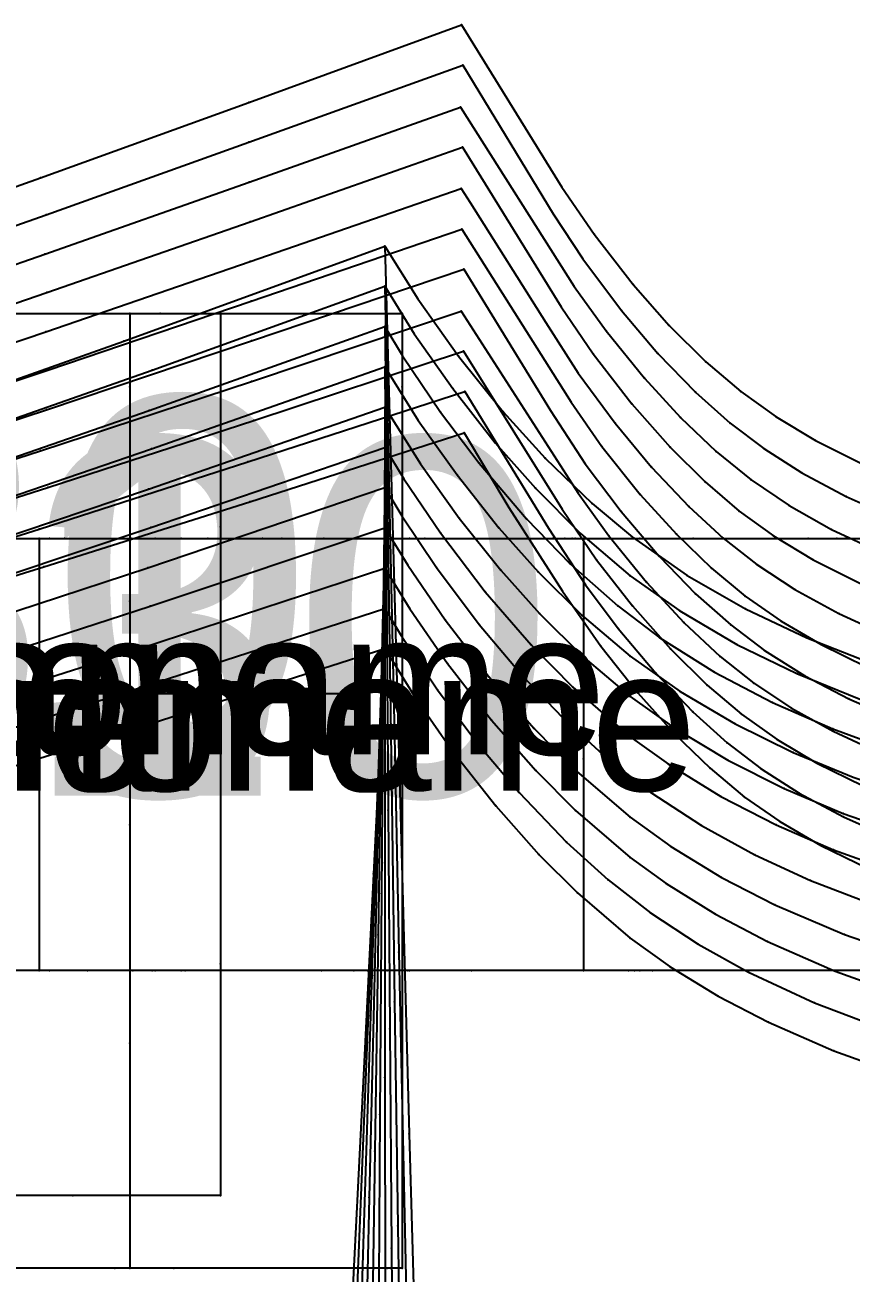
# Model space of a CAD drawing. Extents: x -2408 to 1029, y -526 to 2095.
# Drawn here: x -567.2 to -509.4, y 1532.6 to 1619.9 of the extents above; entities that cross this region are included whole.
import ezdxf

# ---------------------------------------------------------------- set-up
doc = ezdxf.new("R2010")
doc.units = 0
doc.layers.add('TEXT', color=7, linetype='Continuous')

# ---------------------------------------------------------------- blocks, each defined once
blk = doc.blocks.new('-30')
at = {"layer": '1'}
for points in [[(357.53693, 862.937851), (372.998523, 862.937851), (389.915314, 862.937851), (389.915314, 857.800995), (389.915314, 842.804498), (389.915314, 827.142804), (389.915314, 811.875361), (389.915314, 796.135864), (388.873247, 796.135864), (373.938539, 796.135864), (358.470305, 796.135864)], [(-848.087603, 751.94191), (-831.912629, 751.94191), (-815.932955, 751.94191), (-800.181244, 751.94191), (-784.68991, 751.94191), (-769.49158, 751.94191), (-754.618879, 751.94191), (-732.991399, 751.94191), (-712.279556, 751.94191), (-692.593227, 751.94191), (-674.042287, 751.94191), (-656.736615, 751.94191), (-640.786085, 751.94191)], [(-630.958968, 721.699142), (-651.263198, 721.699142), (-668.129356, 721.699142), (-686.277399, 721.699142), (-705.597478, 721.699142), (-725.979701, 721.699142), (-747.314174, 721.699142), (-769.491051, 721.699142), (-784.689358, 721.699142), (-800.180704, 721.699142), (-815.932463, 721.699142), (-831.912113, 721.699142), (-848.087097, 721.699142)]]:
    blk.add_lwpolyline(points, dxfattribs=at)
at = {"layer": '14'}
for points in [[(360.77914, 862.937851), (377.215309, 862.937851), (377.215309, 847.996178), (377.215309, 832.799586), (377.215309, 817.432813), (377.215309, 801.215897), (366.870471, 801.215897), (351.951439, 801.215897)], [(-848.087603, 751.94191), (-831.912629, 751.94191), (-815.932955, 751.94191), (-800.181244, 751.94191), (-784.68991, 751.94191), (-769.49158, 751.94191), (-754.618879, 751.94191), (-732.991399, 751.94191), (-712.279556, 751.94191), (-692.593227, 751.94191), (-674.042287, 751.94191), (-656.736615, 751.94191), (-640.786085, 751.94191)], [(-630.958968, 721.699142), (-651.263198, 721.699142), (-668.129356, 721.699142), (-686.277399, 721.699142), (-705.597478, 721.699142), (-725.979701, 721.699142), (-747.314174, 721.699142), (-769.491051, 721.699142), (-784.689358, 721.699142), (-800.180704, 721.699142), (-815.932463, 721.699142), (-831.912113, 721.699142), (-848.087097, 721.699142)]]:
    blk.add_lwpolyline(points, dxfattribs=at)
at = {"layer": '2'}
for p in [(377.215309, 862.937851), (389.915314, 862.937851), (377.215309, 801.215897), (389.915314, 796.135864)]:
    blk.add_point(p, dxfattribs=at)
at = {"layer": '3'}
for p in [(372.998523, 862.937851), (389.915314, 857.800995), (377.215309, 847.996178), (389.915314, 842.804498), (377.215309, 832.799586), (389.915314, 827.142804), (377.215309, 817.432813), (389.915314, 811.875361), (366.870471, 801.215897), (373.938539, 796.135864), (388.873247, 796.135864), (-831.912629, 751.94191), (-831.912629, 751.94191), (-815.932955, 751.94191), (-815.932955, 751.94191), (-800.181244, 751.94191), (-800.181244, 751.94191), (-831.912113, 721.699142), (-831.912113, 721.699142), (-815.932463, 721.699142), (-815.932463, 721.699142), (-800.180704, 721.699142), (-800.180704, 721.699142)]:
    blk.add_point(p, dxfattribs=at)
at = {"layer": '7'}
blk.add_line((-1056.360397, 741.08757), (-819.929733, 741.08757), dxfattribs=at)
at = {"layer": '1'}
for p in [(281.965294, 829.536858), (-930.752125, 736.820526)]:
    blk.add_text('Piece Name: noname', height=10, dxfattribs=at).set_placement(p)
at = {"layer": 'TEXT', "color": 7}
for s, p in [('g07-30', (296.61, 829.2)), ('g06-30', (-926.66, 736.82))]:
    blk.add_text(s, height=25, dxfattribs=at).set_placement(p)
blk = doc.blocks.new(' -30')
at = {"layer": '1'}
blk.add_lwpolyline([(-396.225231, 576.580882), (-381.859507, 581.021738), (-367.446886, 585.576289), (-352.445335, 590.407982), (-349.308945, 585.175632), (-345.561193, 579.31799), (-342.88, 575.481403), (-340.29249, 572.217119), (-337.715742, 569.348117), (-335.227016, 566.93008), (-332.807522, 564.91948), (-330.348667, 563.210042), (-327.470121, 561.534982), (-324.1513, 559.924653), (-320.357439, 558.396066), (-316.027919, 556.954437), (-311.026476, 555.586877), (-305.219444, 554.288), (-298.237393, 553.006818), (-289.37386, 551.669496), (-274.412109, 549.77348), (-259.387268, 548.018997)], dxfattribs=at)
at = {"layer": '14'}
blk.add_lwpolyline([(-391.526947, 564.736521), (-376.100539, 569.506744), (-357.994041, 575.302811), (-355.938798, 571.990644), (-353.272464, 568.175218), (-350.228128, 564.300034), (-347.209766, 560.901625), (-344.509268, 558.212614), (-340.810588, 555.052314), (-338.013704, 553.046672), (-334.660668, 550.994056), (-331.145926, 549.16618), (-326.560525, 547.169298), (-321.804232, 545.458786), (-315.935061, 543.733499), (-309.963749, 542.306563), (-302.202651, 540.799876), (-293.301081, 539.39331), (-278.887447, 537.525193), (-263.114558, 535.66237)], dxfattribs=at)
at = {"layer": '2'}
for p in [(-352.445335, 590.407982), (-357.994041, 575.302811), (-357.994041, 575.302811)]:
    blk.add_point(p, dxfattribs=at)
at = {"layer": '3'}
for p in [(-367.446886, 585.576289), (-349.308945, 585.175632), (-381.859507, 581.021738), (-345.561193, 579.31799), (-342.88, 575.481403), (-355.938798, 571.990644), (-340.29249, 572.217119), (-376.100539, 569.506744), (-337.715742, 569.348117), (-353.272464, 568.175218), (-335.227016, 566.93008), (-350.228128, 564.300034), (-332.807522, 564.91948), (-330.348667, 563.210042), (-327.470121, 561.534982), (-347.209766, 560.901625), (-358.78186, 559.547635), (-344.509268, 558.212614), (-340.810588, 555.052314), (-338.013704, 553.046672), (-334.660668, 550.994056), (-331.145926, 549.16618), (-326.560525, 547.169298), (-359.557937, 544.069272)]:
    blk.add_point(p, dxfattribs=at)
at = {"layer": '8'}
blk.add_lwpolyline([(-357.994041, 575.302811), (-358.78186, 559.547635), (-359.557937, 544.069272), (-360.322592, 528.86404), (-361.084233, 513.685404), (-361.829946, 498.666906), (-362.574553, 483.487431), (-363.318647, 468.307932), (-364.092661, 452.698247), (-364.85375, 437.519584), (-365.612888, 422.429259), (-366.374362, 407.250609), (-367.134082, 392.071869), (-367.88499, 377.065575), (-368.645189, 361.886858), (-369.405699, 346.708157), (-370.180402, 331.244073), (-370.940674, 316.065368), (-371.69304, 301.044358), (-372.44714, 285.989388), (-373.055725, 273.839893)], dxfattribs=at)
blk = doc.blocks.new('-31')
at = {"layer": '1'}
for points in [[(372.998523, 862.937851), (389.915314, 862.937851), (389.915314, 857.800995), (389.915314, 842.804498), (389.915314, 827.142804), (389.915314, 811.875361), (389.915314, 796.135864), (388.873247, 796.135864), (373.938539, 796.135864)], [(-856.257575, 751.94191), (-841.133967, 751.94191), (-826.226078, 751.94191), (-804.336016, 751.94191), (-783.104593, 751.94191), (-762.635697, 751.94191), (-743.03345, 751.94191), (-724.401717, 751.94191), (-706.844608, 751.94191), (-690.465999, 751.94191), (-675.369986, 751.94191), (-657.41673, 751.94191), (-642.174958, 751.94191)], [(-632.670856, 721.699142), (-649.441005, 721.699142), (-666.06929, 721.699142), (-685.285785, 721.699142), (-701.248397, 721.699142), (-718.424234, 721.699142), (-736.709307, 721.699142), (-755.999623, 721.699142), (-776.191175, 721.699142), (-797.180003, 721.699142), (-818.862101, 721.699142), (-841.133478, 721.699142), (-856.25706, 721.699142)]]:
    blk.add_lwpolyline(points, dxfattribs=at)
at = {"layer": '14'}
for points in [[(-856.257575, 751.94191), (-841.133967, 751.94191), (-826.226078, 751.94191), (-804.336016, 751.94191), (-783.104593, 751.94191), (-762.635697, 751.94191), (-743.03345, 751.94191), (-724.401717, 751.94191), (-706.844608, 751.94191), (-690.465999, 751.94191), (-675.369986, 751.94191), (-657.41673, 751.94191), (-642.174958, 751.94191)], [(-632.670856, 721.699142), (-649.441005, 721.699142), (-666.06929, 721.699142), (-685.285785, 721.699142), (-701.248397, 721.699142), (-718.424234, 721.699142), (-736.709307, 721.699142), (-755.999623, 721.699142), (-776.191175, 721.699142), (-797.180003, 721.699142), (-818.862101, 721.699142), (-841.133478, 721.699142), (-856.25706, 721.699142)]]:
    blk.add_lwpolyline(points, dxfattribs=at)
at = {"layer": '2'}
for p in [(389.915314, 862.937851), (389.915314, 796.135864)]:
    blk.add_point(p, dxfattribs=at)
at = {"layer": '3'}
for p in [(389.915314, 857.800995), (389.915314, 842.804498), (389.915314, 827.142804), (389.915314, 811.875361), (388.873247, 796.135864), (-841.133967, 751.94191), (-841.133967, 751.94191), (-826.226078, 751.94191), (-826.226078, 751.94191), (-804.336016, 751.94191), (-804.336016, 751.94191), (-841.133478, 721.699142), (-841.133478, 721.699142), (-818.862101, 721.699142), (-818.862101, 721.699142), (-797.180003, 721.699142), (-797.180003, 721.699142)]:
    blk.add_point(p, dxfattribs=at)
at = {"layer": '7'}
blk.add_line((-1056.360397, 741.08757), (-819.929733, 741.08757), dxfattribs=at)
at = {"layer": '1'}
for p in [(281.965294, 829.536858), (-949.802113, 736.820526)]:
    blk.add_text('Piece Name: noname', height=10, dxfattribs=at).set_placement(p)
at = {"layer": 'TEXT', "color": 7}
blk.add_text('g07-31', height=25, dxfattribs=at).set_placement((296.61, 829.2))
blk = doc.blocks.new(' -31')
at = {"layer": '1'}
blk.add_lwpolyline([(-396.56392, 579.82764), (-382.185382, 584.356341), (-367.568078, 589.057635), (-352.39563, 593.970985), (-346.531497, 584.419356), (-343.945719, 580.455602), (-341.656135, 577.395504), (-339.034722, 574.277879), (-336.441181, 571.573625), (-334.026265, 569.395562), (-331.641239, 567.574862), (-329.000261, 565.889629), (-325.895924, 564.233422), (-322.490793, 562.717136), (-318.450705, 561.222144), (-313.842374, 559.818264), (-308.598933, 558.509442), (-302.221779, 557.212004), (-294.572983, 555.939261), (-284.804591, 554.599783), (-269.843716, 552.837988), (-254.754232, 551.143919)], dxfattribs=at)
at = {"layer": '14'}
blk.add_lwpolyline([(-391.867228, 567.987858), (-376.291118, 572.871899), (-357.994041, 578.807983), (-356.898139, 576.988347), (-354.306871, 573.111443), (-351.475357, 569.33881), (-348.594399, 565.915955), (-345.285479, 562.459431), (-342.359191, 559.808544), (-339.390043, 557.500213), (-336.049315, 555.305381), (-332.530852, 553.351578), (-327.920214, 551.218969), (-323.118111, 549.395338), (-318.172456, 547.843113), (-312.115651, 546.285802), (-304.985762, 544.807902), (-296.973227, 543.458219), (-285.931814, 541.950514), (-270.650007, 540.142391), (-255.549055, 538.454662)], dxfattribs=at)
at = {"layer": '2'}
for p in [(-352.39563, 593.970985), (-357.994041, 578.807983), (-357.994041, 578.807983)]:
    blk.add_point(p, dxfattribs=at)
at = {"layer": '3'}
for p in [(-367.568078, 589.057635), (-382.185382, 584.356341), (-346.531497, 584.419356), (-343.945719, 580.455602), (-341.656135, 577.395504), (-356.898139, 576.988347), (-339.034722, 574.277879), (-376.291118, 572.871899), (-354.306871, 573.111443), (-336.441181, 571.573625), (-351.475357, 569.33881), (-334.026265, 569.395562), (-331.641239, 567.574862), (-348.594399, 565.915955), (-329.000261, 565.889629), (-325.895924, 564.233422), (-358.649132, 562.686417), (-345.285479, 562.459431), (-342.359191, 559.808544), (-339.390043, 557.500213), (-336.049315, 555.305381), (-332.530852, 553.351578), (-327.920214, 551.218969), (-359.267463, 547.518838)]:
    blk.add_point(p, dxfattribs=at)
at = {"layer": '8'}
blk.add_lwpolyline([(-357.994041, 578.807983), (-358.649132, 562.686417), (-359.267463, 547.518838), (-359.903873, 531.964499), (-360.537909, 516.432865), (-361.157443, 501.065163), (-361.774082, 485.532827), (-362.389768, 470.000454), (-363.004279, 454.703099), (-363.637041, 439.171419), (-364.272866, 423.639861), (-364.903066, 408.198477), (-365.535021, 392.666756), (-366.159478, 377.311497), (-366.791779, 361.779794), (-367.424438, 346.248108), (-368.041408, 331.099689), (-368.673841, 315.567976), (-369.302066, 300.139236), (-369.923554, 284.876894), (-370.515747, 270.334682)], dxfattribs=at)
blk = doc.blocks.new('-32')
at = {"layer": '1'}
for points in [[(-845.32436, 751.94191), (-824.869566, 751.94191), (-805.068798, 751.94191), (-786.02016, 751.94191), (-767.821756, 751.94191), (-750.57169, 751.94191), (-734.368065, 751.94191), (-719.308987, 751.94191)], [(-724.194887, 721.699142), (-739.646372, 721.699142), (-756.209693, 721.699142), (-773.786774, 721.699142), (-792.279497, 721.699142), (-811.589755, 721.699142), (-831.619445, 721.699142), (-852.270461, 721.699142)]]:
    blk.add_lwpolyline(points, dxfattribs=at)
at = {"layer": '14'}
for points in [[(-845.32436, 751.94191), (-824.869566, 751.94191), (-805.068798, 751.94191), (-786.02016, 751.94191), (-767.821756, 751.94191), (-750.57169, 751.94191), (-734.368065, 751.94191), (-719.308987, 751.94191)], [(-724.194887, 721.699142), (-739.646372, 721.699142), (-756.209693, 721.699142), (-773.786774, 721.699142), (-792.279497, 721.699142), (-811.589755, 721.699142), (-831.619445, 721.699142), (-852.270461, 721.699142)]]:
    blk.add_lwpolyline(points, dxfattribs=at)
at = {"layer": '3'}
for p in [(-824.869566, 751.94191), (-824.869566, 751.94191), (-805.068798, 751.94191), (-805.068798, 751.94191), (-786.02016, 751.94191), (-786.02016, 751.94191), (-831.619445, 721.699142), (-831.619445, 721.699142), (-811.589755, 721.699142), (-811.589755, 721.699142), (-792.279497, 721.699142), (-792.279497, 721.699142)]:
    blk.add_point(p, dxfattribs=at)
at = {"layer": '7'}
blk.add_line((-1056.360397, 741.08757), (-819.929733, 741.08757), dxfattribs=at)
at = {"layer": '1'}
for p in [(281.965294, 829.536858), (-968.852119, 736.820526)]:
    blk.add_text('Piece Name: noname', height=10, dxfattribs=at).set_placement(p)
blk = doc.blocks.new(' -32')
at = {"layer": '1'}
blk.add_lwpolyline([(-396.005886, 583.354368), (-381.573016, 587.948533), (-367.159228, 592.632732), (-352.483521, 597.48848), (-345.580821, 586.441285), (-343.175654, 582.902791), (-340.649257, 579.669371), (-337.999368, 576.668622), (-335.427333, 574.129519), (-333.024994, 572.096426), (-330.526291, 570.325638), (-327.744765, 568.675292), (-324.509682, 567.069864), (-320.782474, 565.532865), (-316.542033, 564.088915), (-311.854019, 562.775917), (-306.151259, 561.472466), (-299.550771, 560.245274), (-291.261816, 558.992617), (-279.604794, 557.525161), (-264.510121, 555.838944)], dxfattribs=at)
at = {"layer": '14'}
blk.add_lwpolyline([(-392.207183, 571.23579), (-376.481646, 576.235103), (-357.994041, 582.313194), (-356.240614, 579.46992), (-353.604074, 575.650383), (-350.51694, 571.673131), (-347.422102, 568.150191), (-344.637751, 565.352112), (-340.810583, 562.062738), (-338.311571, 560.250347), (-334.851663, 558.097571), (-331.216653, 556.187815), (-326.464529, 554.111963), (-321.52624, 552.345683), (-316.450374, 550.850013), (-310.246126, 549.357553), (-301.9196, 547.770137), (-293.625346, 546.498816), (-281.362285, 544.956903), (-266.224926, 543.245124)], dxfattribs=at)
at = {"layer": '2'}
for p in [(-352.483521, 597.48848), (-357.994041, 582.313194), (-357.994041, 582.313194)]:
    blk.add_point(p, dxfattribs=at)
at = {"layer": '3'}
for p in [(-367.159228, 592.632732), (-381.573016, 587.948533), (-345.580821, 586.441285), (-343.175654, 582.902791), (-356.240614, 579.46992), (-340.649257, 579.669371), (-337.999368, 576.668622), (-376.481646, 576.235103), (-353.604074, 575.650383), (-335.427333, 574.129519), (-333.024994, 572.096426), (-350.51694, 571.673131), (-330.526291, 570.325638), (-327.744765, 568.675292), (-347.422102, 568.150191), (-358.49787, 566.40859), (-344.637751, 565.352112), (-340.810583, 562.062738), (-338.311571, 560.250347), (-334.851663, 558.097571), (-331.216653, 556.187815), (-326.464529, 554.111963), (-358.988057, 550.997434), (-359.474144, 535.786342)]:
    blk.add_point(p, dxfattribs=at)
at = {"layer": '8'}
blk.add_lwpolyline([(-357.994041, 582.313194), (-358.49787, 566.40859), (-358.988057, 550.997434), (-359.474144, 535.786342), (-359.958852, 520.592354), (-360.431675, 505.566142), (-360.900168, 490.37164), (-361.365744, 475.177058), (-361.851347, 459.532016), (-362.332423, 444.337911), (-362.818072, 429.14395), (-363.300177, 414.042294), (-363.782934, 398.848259), (-364.264741, 383.654174), (-364.741199, 368.640575), (-365.223946, 353.446515), (-365.716322, 337.953807), (-366.199039, 322.759771), (-366.681662, 307.565715), (-367.17584, 292.008496), (-367.651794, 277.026072), (-367.975731, 266.829491)], dxfattribs=at)
blk = doc.blocks.new(' -33')
at = {"layer": '1'}
blk.add_lwpolyline([(-396.535575, 586.537491), (-382.080709, 591.199452), (-367.328244, 596.059967), (-352.636604, 600.986977), (-344.464262, 588.243195), (-342.318647, 585.253966), (-339.679772, 582.025986), (-337.054342, 579.193236), (-334.517847, 576.823537), (-332.165398, 574.957106), (-329.518608, 573.202779), (-326.615192, 571.5919), (-323.245824, 570.027305), (-319.382535, 568.535902), (-315.006276, 567.139928), (-309.985988, 565.826388), (-304.019517, 564.555055), (-297.076346, 563.354147), (-287.827379, 562.058651), (-274.890736, 560.557921), (-259.960293, 558.975201)], dxfattribs=at)
at = {"layer": '14'}
blk.add_lwpolyline([(-389.645603, 575.405498), (-374.417217, 580.335224), (-357.994041, 585.818405), (-356.388709, 583.199891), (-353.775874, 579.385145), (-350.671545, 575.359031), (-347.538563, 571.774182), (-344.709566, 568.921538), (-340.810568, 565.567912), (-337.974431, 563.531383), (-334.423523, 561.36552), (-330.693703, 559.449297), (-325.821302, 557.373147), (-320.765045, 555.613375), (-315.578095, 554.129048), (-309.25608, 552.653804), (-301.669204, 551.232946), (-293.290708, 549.969368), (-279.422873, 548.296345), (-263.781637, 546.59932)], dxfattribs=at)
at = {"layer": '2'}
for p in [(-352.636604, 600.986977), (-357.994041, 585.818405), (-357.994041, 585.818405)]:
    blk.add_point(p, dxfattribs=at)
at = {"layer": '3'}
for p in [(-367.328244, 596.059967), (-382.080709, 591.199452), (-344.464262, 588.243195), (-342.318647, 585.253966), (-356.388709, 583.199891), (-339.679772, 582.025986), (-374.417217, 580.335224), (-353.775874, 579.385145), (-337.054342, 579.193236), (-334.517847, 576.823537), (-350.671545, 575.359031), (-332.165398, 574.957106), (-329.518608, 573.202779), (-347.538563, 571.774182), (-326.615192, 571.5919), (-358.356178, 570.149614), (-344.709566, 568.921538), (-340.810568, 565.567912), (-337.974431, 563.531383), (-334.423523, 561.36552), (-330.693703, 559.449297), (-325.821302, 557.373147), (-358.719727, 554.504655), (-359.083177, 538.963578)]:
    blk.add_point(p, dxfattribs=at)
at = {"layer": '8'}
blk.add_lwpolyline([(-357.994041, 585.818405), (-358.356178, 570.149614), (-358.719727, 554.504655), (-359.083177, 538.963578), (-359.445801, 523.431935), (-359.798016, 508.071864), (-360.144258, 492.539848), (-360.487111, 477.007756), (-360.830012, 461.721146), (-361.188076, 446.189394), (-361.551312, 430.657758), (-361.912148, 415.220494), (-362.272787, 399.688787), (-362.632317, 384.157073), (-362.987864, 368.809854), (-363.348292, 353.278146), (-363.699601, 338.147147), (-364.060061, 322.615445), (-364.420403, 307.083761), (-364.776221, 291.747024), (-365.121605, 276.861275), (-365.435715, 263.324299)], dxfattribs=at)
blk = doc.blocks.new('-33')
at = {"layer": '1'}
blk.add_lwpolyline([(-858.903928, 751.94191), (-840.07603, 751.94191), (-821.924396, 751.94191), (-804.541242, 751.94191), (-788.018815, 751.94191), (-772.449246, 751.94191), (-753.331579, 751.94191), (-736.29047, 751.94191), (-721.544603, 751.94191), (-706.672883, 751.94191), (-692.113549, 751.94191), (-689.452133, 751.94191), (-689.452133, 736.519947), (-689.452133, 721.699142), (-709.312113, 721.699142), (-728.616503, 721.699142), (-744.537272, 721.699142), (-762.643952, 721.699142), (-782.717953, 721.699142), (-798.933016, 721.699142), (-816.03952, 721.699142), (-833.945249, 721.699142), (-852.557982, 721.699142)], dxfattribs=at)
at = {"layer": '14'}
blk.add_lwpolyline([(-858.903928, 751.94191), (-840.07603, 751.94191), (-821.924396, 751.94191), (-804.541242, 751.94191), (-788.018815, 751.94191), (-772.449246, 751.94191), (-753.331579, 751.94191), (-736.29047, 751.94191), (-721.544603, 751.94191), (-706.672883, 751.94191), (-692.113549, 751.94191), (-689.452133, 751.94191), (-689.452133, 736.519947), (-689.452133, 721.699142), (-709.312113, 721.699142), (-728.616503, 721.699142), (-744.537272, 721.699142), (-762.643952, 721.699142), (-782.717953, 721.699142), (-798.933016, 721.699142), (-816.03952, 721.699142), (-833.945249, 721.699142), (-852.557982, 721.699142)], dxfattribs=at)
at = {"layer": '3'}
for p in [(-840.07603, 751.94191), (-840.07603, 751.94191), (-821.924396, 751.94191), (-821.924396, 751.94191), (-804.541242, 751.94191), (-804.541242, 751.94191), (-788.018815, 751.94191), (-788.018815, 751.94191), (-833.945249, 721.699142), (-833.945249, 721.699142), (-816.03952, 721.699142), (-816.03952, 721.699142), (-798.933016, 721.699142), (-798.933016, 721.699142)]:
    blk.add_point(p, dxfattribs=at)
at = {"layer": '7'}
blk.add_line((-1056.360397, 741.08757), (-819.929733, 741.08757), dxfattribs=at)
blk = doc.blocks.new(' -34')
at = {"layer": '1'}
blk.add_lwpolyline([(-396.269689, 589.97212), (-381.667673, 594.771247), (-367.320553, 599.581451), (-352.448769, 604.59671), (-346.396736, 594.718952), (-343.959146, 590.994811), (-341.445423, 587.653575), (-338.781469, 584.51978), (-336.241247, 581.901073), (-333.782748, 579.712005), (-331.408751, 577.926106), (-328.592705, 576.160363), (-325.513638, 574.548993), (-321.914789, 572.980023), (-317.834314, 571.508288), (-313.354729, 570.175695), (-308.206681, 568.918364), (-302.095702, 567.703004), (-294.496702, 566.479853), (-285.024764, 565.239914), (-269.948161, 563.615955), (-254.836865, 562.076983)], dxfattribs=at)
at = {"layer": '14'}
blk.add_lwpolyline([(-389.958744, 578.668471), (-374.585747, 583.71206), (-357.994041, 589.323578), (-356.796863, 587.34535), (-354.380257, 583.736275), (-351.390953, 579.755572), (-348.319956, 576.132884), (-345.520292, 573.209421), (-342.444163, 570.398), (-339.366891, 567.997083), (-335.832765, 565.683064), (-332.102249, 563.636141), (-328.20395, 561.834423), (-323.138785, 559.893783), (-317.912185, 558.25939), (-311.505881, 556.642196), (-305.044282, 555.33064), (-297.216235, 554.043035), (-286.593197, 552.657782), (-270.86197, 550.943327), (-254.90407, 549.304157)], dxfattribs=at)
at = {"layer": '2'}
for p in [(-352.448769, 604.59671), (-357.994041, 589.323578), (-357.994041, 589.323578)]:
    blk.add_point(p, dxfattribs=at)
at = {"layer": '3'}
for p in [(-367.320553, 599.581451), (-381.667673, 594.771247), (-346.396736, 594.718952), (-343.959146, 590.994811), (-356.796863, 587.34535), (-341.445423, 587.653575), (-338.781469, 584.51978), (-374.585747, 583.71206), (-354.380257, 583.736275), (-336.241247, 581.901073), (-351.390953, 579.755572), (-333.782748, 579.712005), (-331.408751, 577.926106), (-348.319956, 576.132884), (-328.592705, 576.160363), (-325.513638, 574.548993), (-358.232784, 573.314169), (-345.520292, 573.209421), (-342.444163, 570.398), (-339.366891, 567.997083), (-335.832765, 565.683064), (-332.102249, 563.636141), (-328.20395, 561.834423), (-358.462428, 558.04015), (-358.692348, 542.89281)]:
    blk.add_point(p, dxfattribs=at)
at = {"layer": '8'}
blk.add_lwpolyline([(-357.994041, 589.323578), (-358.232784, 573.314169), (-358.462428, 558.04015), (-358.692348, 542.89281), (-358.922183, 527.744832), (-359.146703, 512.596784), (-359.369416, 496.9027), (-359.579519, 481.754431), (-359.789396, 466.856898), (-360.022707, 450.987489), (-360.251846, 435.839505), (-360.480858, 420.787976), (-360.709181, 405.639974), (-360.935904, 390.491966), (-361.170325, 374.811117), (-361.397397, 359.663089), (-361.624845, 344.515086), (-361.856973, 329.055137), (-362.08426, 313.90714), (-362.31091, 298.797827), (-362.541301, 283.44087), (-362.765018, 268.530517), (-362.895737, 259.819088)], dxfattribs=at)
blk = doc.blocks.new('-34')
at = {"layer": '1'}
blk.add_lwpolyline([(-846.059967, 751.94191), (-830.045376, 751.94191), (-814.865322, 751.94191), (-796.072617, 751.94191), (-779.1217, 751.94191), (-764.217111, 751.94191), (-748.775871, 751.94191), (-733.828016, 751.94191), (-727.552185, 751.94191), (-727.552185, 736.519947), (-727.552185, 721.699142), (-746.144507, 721.699142), (-764.216699, 721.699142), (-783.175127, 721.699142), (-800.60569, 721.699142), (-819.826827, 721.699142), (-835.294658, 721.699142), (-851.568252, 721.699142)], dxfattribs=at)
at = {"layer": '14'}
blk.add_lwpolyline([(-846.059967, 751.94191), (-830.045376, 751.94191), (-814.865322, 751.94191), (-796.072617, 751.94191), (-779.1217, 751.94191), (-764.217111, 751.94191), (-748.775871, 751.94191), (-733.828016, 751.94191), (-727.552185, 751.94191), (-727.552185, 736.519947), (-727.552185, 721.699142), (-746.144507, 721.699142), (-764.216699, 721.699142), (-783.175127, 721.699142), (-800.60569, 721.699142), (-819.826827, 721.699142), (-835.294658, 721.699142), (-851.568252, 721.699142)], dxfattribs=at)
at = {"layer": '3'}
for p in [(-830.045376, 751.94191), (-830.045376, 751.94191), (-814.865322, 751.94191), (-814.865322, 751.94191), (-796.072617, 751.94191), (-796.072617, 751.94191), (-835.294658, 721.699142), (-835.294658, 721.699142), (-819.826827, 721.699142), (-819.826827, 721.699142), (-800.60569, 721.699142), (-800.60569, 721.699142)]:
    blk.add_point(p, dxfattribs=at)
at = {"layer": '7'}
blk.add_line((-1056.360397, 741.08757), (-819.929733, 741.08757), dxfattribs=at)
blk = doc.blocks.new(' -35')
at = {"layer": '1'}
blk.add_lwpolyline([(-395.898749, 593.445238), (-381.5822, 598.21712), (-367.333091, 603.058854), (-352.609406, 608.090019), (-344.95567, 595.983199), (-342.792482, 592.893337), (-340.109137, 589.540353), (-337.584822, 586.748272), (-335.130901, 584.375478), (-332.775183, 582.420103), (-330.249699, 580.663261), (-327.459558, 579.035338), (-324.228734, 577.454888), (-320.46175, 575.921813), (-316.218544, 574.495679), (-311.36511, 573.158183), (-305.897779, 571.930354), (-299.393308, 570.745541), (-291.45189, 569.585558), (-280.017705, 568.240454), (-265.054462, 566.703216)], dxfattribs=at)
at = {"layer": '14'}
blk.add_lwpolyline([(-389.552192, 582.164579), (-374.366956, 587.217694), (-357.994041, 592.828789), (-356.659689, 590.634881), (-354.097626, 586.845762), (-350.961305, 582.728762), (-347.75576, 579.022378), (-344.842629, 576.060912), (-340.810598, 572.578324), (-338.142807, 570.651888), (-334.470651, 568.396268), (-330.606088, 566.408864), (-326.579192, 564.66683), (-321.363191, 562.799576), (-315.999418, 561.235468), (-309.450634, 559.695911), (-302.404293, 558.371591), (-293.708708, 557.068452), (-282.910103, 555.784598), (-267.429021, 554.176959)], dxfattribs=at)
at = {"layer": '2'}
for p in [(-352.609406, 608.090019), (-357.994041, 592.828789), (-357.994041, 592.828789)]:
    blk.add_point(p, dxfattribs=at)
at = {"layer": '3'}
for p in [(-367.333091, 603.058854), (-381.5822, 598.21712), (-344.95567, 595.983199), (-342.792482, 592.893337), (-356.659689, 590.634881), (-340.109137, 589.540353), (-374.366956, 587.217694), (-354.097626, 586.845762), (-337.584822, 586.748272), (-335.130901, 584.375478), (-350.961305, 582.728762), (-332.775183, 582.420103), (-330.249699, 580.663261), (-347.75576, 579.022378), (-327.459558, 579.035338), (-358.10507, 577.086023), (-344.842629, 576.060912), (-340.810598, 572.578324), (-338.142807, 570.651888), (-334.470651, 568.396268), (-330.606088, 566.408864), (-326.579192, 564.66683), (-358.216104, 561.603627), (-358.329169, 546.146793)]:
    blk.add_point(p, dxfattribs=at)
at = {"layer": '8'}
blk.add_lwpolyline([(-357.994041, 592.828789), (-358.10507, 577.086023), (-358.216104, 561.603627), (-358.329169, 546.146793), (-358.442452, 530.676502), (-358.550565, 515.206176), (-358.648017, 499.914978), (-358.741122, 484.44456), (-358.836891, 468.97415), (-358.940036, 453.75982), (-359.05188, 438.28952), (-359.165799, 422.819241), (-359.277038, 407.447403), (-359.387175, 391.977098), (-359.495472, 376.699298), (-359.605702, 361.229002), (-359.716393, 345.758691), (-359.824154, 330.706494), (-359.934742, 315.236191), (-360.045242, 299.765885), (-360.153836, 284.564298), (-360.262756, 269.321207), (-360.355721, 256.313896)], dxfattribs=at)
blk = doc.blocks.new('-35')
at = {"layer": '1'}
blk.add_lwpolyline([(-851.635814, 751.94191), (-833.725198, 751.94191), (-817.483074, 751.94191), (-799.817214, 751.94191), (-785.428791, 751.94191), (-771.500099, 751.94191), (-765.652161, 751.94191), (-765.652161, 736.519947), (-765.652161, 721.699142), (-782.976821, 721.699142), (-799.816815, 721.699142), (-817.482623, 721.699142), (-833.724731, 721.699142), (-851.635342, 721.699142)], dxfattribs=at)
at = {"layer": '14'}
blk.add_lwpolyline([(-851.635814, 751.94191), (-833.725198, 751.94191), (-817.483074, 751.94191), (-799.817214, 751.94191), (-785.428791, 751.94191), (-771.500099, 751.94191), (-765.652161, 751.94191), (-765.652161, 736.519947), (-765.652161, 721.699142), (-782.976821, 721.699142), (-799.816815, 721.699142), (-817.482623, 721.699142), (-833.724731, 721.699142), (-851.635342, 721.699142)], dxfattribs=at)
at = {"layer": '3'}
for p in [(-833.725198, 751.94191), (-833.725198, 751.94191), (-817.483074, 751.94191), (-817.483074, 751.94191), (-799.817214, 751.94191), (-799.817214, 751.94191), (-785.428791, 751.94191), (-785.428791, 751.94191), (-833.724731, 721.699142), (-833.724731, 721.699142), (-817.482623, 721.699142), (-817.482623, 721.699142), (-799.816815, 721.699142), (-799.816815, 721.699142)]:
    blk.add_point(p, dxfattribs=at)
at = {"layer": '7'}
blk.add_line((-1056.360397, 741.08757), (-819.929733, 741.08757), dxfattribs=at)
blk = doc.blocks.new(' -36')
at = {"layer": '1'}
blk.add_lwpolyline([(-396.268416, 596.676349), (-381.719951, 601.589449), (-367.404189, 606.516615), (-352.650375, 611.622849), (-352.009902, 610.636217), (-346.723648, 602.248358), (-344.459914, 598.716751), (-341.870238, 595.207185), (-339.325811, 592.14142), (-336.712948, 589.373771), (-334.299832, 587.15455), (-331.945424, 585.312373), (-329.303243, 583.582018), (-326.211722, 581.892443), (-322.861298, 580.364527), (-318.940236, 578.87717), (-314.552341, 577.504135), (-309.454914, 576.200056), (-303.567234, 574.979662), (-296.693441, 573.831966), (-288.33351, 572.718557), (-273.740332, 571.14524), (-258.632123, 569.671512)], dxfattribs=at)
at = {"layer": '14'}
blk.add_lwpolyline([(-389.86307, 585.425591), (-374.534244, 590.593536), (-357.994041, 596.334), (-355.498296, 592.368783), (-352.78552, 588.567302), (-349.871651, 584.921698), (-347.153848, 581.886235), (-344.123798, 578.894252), (-340.81058, 576.083516), (-337.748853, 573.893663), (-333.988202, 571.6309), (-330.03235, 569.642769), (-325.912891, 567.90543), (-320.5817, 566.050154), (-315.10611, 564.503008), (-308.431725, 562.987638), (-301.13465, 561.669284), (-292.294125, 560.405014), (-279.111996, 558.933638), (-263.917224, 557.42101)], dxfattribs=at)
at = {"layer": '2'}
for p in [(-352.650375, 611.622849), (-357.994041, 596.334), (-357.994041, 596.334)]:
    blk.add_point(p, dxfattribs=at)
at = {"layer": '3'}
for p in [(-352.009902, 610.636217), (-367.404189, 606.516615), (-346.723648, 602.248358), (-381.719951, 601.589449), (-344.459914, 598.716751), (-341.870238, 595.207185), (-355.498296, 592.368783), (-339.325811, 592.14142), (-374.534244, 590.593536), (-352.78552, 588.567302), (-336.712948, 589.373771), (-334.299832, 587.15455), (-331.945424, 585.312373), (-349.871651, 584.921698), (-329.303243, 583.582018), (-347.153848, 581.886235), (-326.211722, 581.892443), (-357.986258, 580.263284), (-344.123798, 578.894252), (-340.81058, 576.083516), (-337.748853, 573.893663), (-333.988202, 571.6309), (-330.03235, 569.642769), (-325.912891, 567.90543), (-357.980483, 564.458349), (-357.9771, 549.431499)]:
    blk.add_point(p, dxfattribs=at)
at = {"layer": '8'}
blk.add_lwpolyline([(-357.994041, 596.334), (-357.986258, 580.263284), (-357.980483, 564.458349), (-357.9771, 549.431499), (-357.97405, 534.390923), (-357.966692, 519.350346), (-357.949904, 503.740674), (-357.927372, 488.700112), (-357.905855, 473.659549), (-357.891746, 458.128292), (-357.885815, 443.08771), (-357.883123, 428.047136), (-357.879272, 412.355052), (-357.873467, 397.314466), (-357.866747, 382.273902), (-357.860029, 366.677824), (-357.854128, 351.637242), (-357.848458, 336.596676), (-357.842569, 321.230885), (-357.836665, 306.190293), (-357.830455, 290.448863), (-357.824549, 275.396306), (-357.818728, 260.484553), (-357.815742, 252.808685)], dxfattribs=at)
blk = doc.blocks.new('-36')
at = {"layer": '1'}
blk.add_lwpolyline([(-851.790535, 751.94191), (-835.417329, 751.94191), (-819.809447, 751.94191), (-805.903919, 751.94191), (-803.752136, 751.94191), (-803.752136, 736.519947), (-803.752136, 721.699142), (-822.081368, 721.699142), (-838.45962, 721.699142), (-855.398901, 721.699142)], dxfattribs=at)
at = {"layer": '14'}
blk.add_lwpolyline([(-851.790535, 751.94191), (-835.417329, 751.94191), (-819.809447, 751.94191), (-805.903919, 751.94191), (-803.752136, 751.94191), (-803.752136, 736.519947), (-803.752136, 721.699142), (-822.081368, 721.699142), (-838.45962, 721.699142), (-855.398901, 721.699142)], dxfattribs=at)
at = {"layer": '2'}
for p in [(-803.752136, 751.94191), (-803.752136, 751.94191), (-803.752136, 721.699142), (-803.752136, 721.699142)]:
    blk.add_point(p, dxfattribs=at)
at = {"layer": '3'}
for p in [(-835.417329, 751.94191), (-835.417329, 751.94191), (-819.809447, 751.94191), (-819.809447, 751.94191), (-805.903919, 751.94191), (-805.903919, 751.94191), (-803.752136, 736.519947), (-803.752136, 736.519947), (-838.45962, 721.699142), (-838.45962, 721.699142), (-822.081368, 721.699142), (-822.081368, 721.699142)]:
    blk.add_point(p, dxfattribs=at)
at = {"layer": '7'}
blk.add_line((-1056.360397, 741.08757), (-819.929733, 741.08757), dxfattribs=at)
blk = doc.blocks.new(' -37')
at = {"layer": '1'}
blk.add_lwpolyline([(-395.898429, 600.152824), (-381.643115, 605.033216), (-367.418743, 609.993239), (-352.547989, 615.206528), (-345.659235, 604.035327), (-343.402322, 600.737189), (-340.694027, 597.250517), (-338.016684, 594.214461), (-335.563127, 591.781738), (-333.185871, 589.748065), (-330.783178, 588.017106), (-328.016682, 586.343534), (-324.798283, 584.715548), (-321.130699, 583.173013), (-317.0743, 581.759668), (-312.352883, 580.407557), (-307.058646, 579.173373), (-300.778548, 577.989096), (-293.415212, 576.879222), (-283.866846, 575.741513), (-268.840025, 574.236501), (-253.835037, 572.824723)], dxfattribs=at)
at = {"layer": '14'}
blk.add_lwpolyline([(-389.456867, 588.925581), (-374.315692, 594.101211), (-357.994041, 599.839211), (-355.644502, 596.092693), (-352.937629, 592.276243), (-350.002242, 588.583155), (-347.25215, 585.496901), (-344.178041, 582.45044), (-340.810583, 579.588725), (-337.32089, 577.11846), (-333.469517, 574.851884), (-329.42056, 572.866159), (-325.207186, 571.136412), (-319.759859, 569.296341), (-314.172381, 567.768864), (-307.373727, 566.280163), (-299.827812, 564.971442), (-290.841817, 563.747071), (-274.884587, 562.06786), (-259.205138, 560.569429)], dxfattribs=at)
at = {"layer": '2'}
for p in [(-352.547989, 615.206528), (-357.994041, 599.839211), (-357.994041, 599.839211)]:
    blk.add_point(p, dxfattribs=at)
at = {"layer": '3'}
for p in [(-367.418743, 609.993239), (-381.643115, 605.033216), (-345.659235, 604.035327), (-343.402322, 600.737189), (-340.694027, 597.250517), (-355.644502, 596.092693), (-374.315692, 594.101211), (-338.016684, 594.214461), (-352.937629, 592.276243), (-335.563127, 591.781738), (-333.185871, 589.748065), (-350.002242, 588.583155), (-330.783178, 588.017106), (-328.016682, 586.343534), (-347.25215, 585.496901), (-357.872231, 584.064936), (-344.178041, 582.45044), (-340.810583, 579.588725), (-337.32089, 577.11846), (-333.469517, 574.851884), (-329.42056, 572.866159), (-357.756174, 568.812925), (-357.641826, 553.514255), (-357.527834, 538.1667)]:
    blk.add_point(p, dxfattribs=at)
at = {"layer": '8'}
blk.add_lwpolyline([(-357.994041, 599.839211), (-357.872231, 584.064936), (-357.756174, 568.812925), (-357.641826, 553.514255), (-357.527834, 538.1667), (-357.409938, 522.819186), (-357.285102, 507.658387), (-357.15155, 492.310991), (-357.017919, 476.963593), (-356.893468, 461.882822), (-356.775165, 446.535295), (-356.661063, 431.187733), (-356.547517, 415.942769), (-356.430967, 400.595233), (-356.31318, 385.247712), (-356.196898, 370.100727), (-356.079687, 354.753207), (-355.96282, 339.405684), (-355.843415, 323.726308), (-355.726375, 308.378797), (-355.609575, 293.071471), (-355.494618, 278.003513), (-355.379055, 262.852818), (-355.275726, 249.303493)], dxfattribs=at)
blk = doc.blocks.new('-37')
at = {"layer": '1'}
blk.add_lwpolyline([(-852.840152, 751.94191), (-841.852188, 751.94191), (-841.852188, 736.519947), (-841.852188, 721.699142), (-860.951843, 721.699142)], dxfattribs=at)
at = {"layer": '14'}
blk.add_lwpolyline([(-852.840152, 751.94191), (-841.852188, 751.94191), (-841.852188, 736.519947), (-841.852188, 721.699142), (-860.951843, 721.699142)], dxfattribs=at)
at = {"layer": '2'}
for p in [(-841.852188, 751.94191), (-841.852188, 751.94191), (-841.852188, 721.699142), (-841.852188, 721.699142)]:
    blk.add_point(p, dxfattribs=at)
at = {"layer": '3'}
blk.add_point((-841.852188, 736.519947), dxfattribs=at)
blk.add_point((-841.852188, 736.519947), dxfattribs=at)
blk = doc.blocks.new(' -38')
at = {"layer": '1'}
blk.add_lwpolyline([(-396.265102, 603.38172), (-381.776276, 608.405902), (-367.488449, 613.450879), (-352.700005, 618.700371), (-344.728151, 606.157407), (-342.507352, 603.038691), (-339.819853, 599.722987), (-337.296882, 596.972578), (-334.802992, 594.60137), (-332.361343, 592.625357), (-329.684953, 590.820534), (-326.725861, 589.157022), (-323.306289, 587.553856), (-319.43819, 586.0506), (-315.169814, 584.6807), (-310.253001, 583.387518), (-304.5103, 582.164754), (-297.827183, 581.0224), (-289.881513, 579.943329), (-279.106949, 578.788285), (-264.101793, 577.374189)], dxfattribs=at)
at = {"layer": '14'}
blk.add_lwpolyline([(-389.765498, 592.184611), (-374.48174, 597.476015), (-357.994041, 603.344383), (-356.757432, 601.306332), (-354.094893, 597.361753), (-351.386877, 593.778506), (-348.07835, 589.894315), (-345.041439, 586.770174), (-341.692697, 583.796118), (-338.744722, 581.576274), (-334.913239, 579.156089), (-330.864824, 577.035724), (-326.634289, 575.189237), (-322.256462, 573.590696), (-316.6301, 571.901687), (-310.896034, 570.508929), (-303.968757, 569.157359), (-296.194695, 567.952533), (-287.076483, 566.840803), (-271.473491, 565.304424), (-255.516389, 563.833731)], dxfattribs=at)
at = {"layer": '2'}
for p in [(-352.700005, 618.700371), (-357.994041, 603.344383), (-357.994041, 603.344383)]:
    blk.add_point(p, dxfattribs=at)
at = {"layer": '3'}
for p in [(-367.488449, 613.450879), (-381.776276, 608.405902), (-344.728151, 606.157407), (-342.507352, 603.038691), (-356.757432, 601.306332), (-339.819853, 599.722987), (-374.48174, 597.476015), (-354.094893, 597.361753), (-337.296882, 596.972578), (-334.802992, 594.60137), (-351.386877, 593.778506), (-332.361343, 592.625357), (-329.684953, 590.820534), (-348.07835, 589.894315), (-326.725861, 589.157022), (-357.757929, 587.254624), (-345.041439, 586.770174), (-341.692697, 583.796118), (-338.744722, 581.576274), (-334.913239, 579.156089), (-330.864824, 577.035724), (-326.634289, 575.189237), (-357.531393, 571.697565), (-357.306276, 556.092905), (-357.081181, 540.438379)]:
    blk.add_point(p, dxfattribs=at)
at = {"layer": '8'}
blk.add_lwpolyline([(-357.994041, 603.344383), (-357.757929, 587.254624), (-357.531393, 571.697565), (-357.306276, 556.092905), (-357.081181, 540.438379), (-356.852105, 524.783918), (-356.617269, 509.319966), (-356.372216, 493.665735), (-356.127082, 478.011517), (-355.893204, 462.629209), (-355.663709, 446.974751), (-355.438498, 431.320228), (-355.214578, 415.770351), (-354.986863, 400.11586), (-354.757885, 384.461385), (-354.531864, 369.011453), (-354.303478, 353.35699), (-354.075445, 337.702504), (-353.853879, 322.492269), (-353.625682, 306.837786), (-353.397413, 291.183321), (-353.173324, 275.814354), (-352.95453, 260.806678), (-352.735748, 245.798283)], dxfattribs=at)
blk = doc.blocks.new(' -39')
at = {"layer": '1'}
blk.add_lwpolyline([(-395.895473, 606.861773), (-381.701888, 611.84959), (-367.503409, 616.927232), (-352.518044, 622.313766), (-346.217011, 611.928759), (-344.12929, 608.762691), (-341.425719, 605.164741), (-338.876435, 602.158834), (-336.247661, 599.43939), (-333.825759, 597.274166), (-331.470762, 595.491557), (-328.814315, 593.803074), (-325.698649, 592.145784), (-322.124352, 590.564698), (-318.110499, 589.096047), (-313.65606, 587.754067), (-308.515738, 586.490736), (-302.44569, 585.288208), (-295.465604, 584.186187), (-286.722762, 583.100472), (-274.35841, 581.870232), (-259.276814, 580.529054)], dxfattribs=at)
at = {"layer": '14'}
blk.add_lwpolyline([(-389.359678, 595.688485), (-374.263446, 600.98573), (-357.994041, 606.849594), (-355.924687, 603.52594), (-353.23595, 599.689386), (-350.260897, 595.905059), (-347.447769, 592.718181), (-344.286357, 589.562865), (-340.810592, 586.599123), (-337.33452, 584.135362), (-333.351104, 581.793898), (-329.157538, 579.75178), (-324.790401, 577.981993), (-320.286167, 576.457469), (-314.51868, 574.855504), (-307.490632, 573.308832), (-299.432219, 571.929208), (-290.138503, 570.706897), (-276.081103, 569.292289), (-261.031976, 567.926912)], dxfattribs=at)
at = {"layer": '2'}
for p in [(-352.518044, 622.313766), (-357.994041, 606.849594), (-357.994041, 606.849594)]:
    blk.add_point(p, dxfattribs=at)
at = {"layer": '3'}
for p in [(-367.503409, 616.927232), (-381.701888, 611.84959), (-346.217011, 611.928759), (-344.12929, 608.762691), (-341.425719, 605.164741), (-355.924687, 603.52594), (-338.876435, 602.158834), (-374.263446, 600.98573), (-353.23595, 599.689386), (-336.247661, 599.43939), (-333.825759, 597.274166), (-350.260897, 595.905059), (-331.470762, 595.491557), (-328.814315, 593.803074), (-347.447769, 592.718181), (-325.698649, 592.145784), (-357.657288, 591.085014), (-344.286357, 589.562865), (-340.810592, 586.599123), (-337.33452, 584.135362), (-333.351104, 581.793898), (-329.157538, 579.75178), (-357.323058, 575.35745), (-357.004342, 560.267766), (-356.685109, 545.104342)]:
    blk.add_point(p, dxfattribs=at)
at = {"layer": '8'}
blk.add_lwpolyline([(-357.994041, 606.849594), (-357.657288, 591.085014), (-357.323058, 575.35745), (-357.004342, 560.267766), (-356.685109, 545.104342), (-356.362903, 529.940978), (-356.020062, 514.173832), (-355.682332, 499.010802), (-355.342786, 483.84782), (-354.996695, 468.16401)], dxfattribs=at)
blk = doc.blocks.new(' -40')
at = {"layer": '1'}
blk.add_lwpolyline([(-396.46833, 610.018096), (-382.08291, 615.136337), (-367.508679, 620.408828), (-352.620316, 625.823746), (-345.605306, 614.467481), (-343.348362, 611.1823), (-340.614269, 607.674578), (-338.081585, 604.802795), (-335.511063, 602.251757), (-333.07522, 600.177165), (-330.602645, 598.410992), (-327.852579, 596.762003), (-324.630638, 595.143774), (-320.93925, 593.602318), (-316.831219, 592.183713), (-312.24532, 590.881296), (-307.014552, 589.670083), (-300.794367, 588.510557), (-293.538191, 587.434264), (-284.617142, 586.3971), (-269.515455, 585.008727), (-254.45547, 583.70043)], dxfattribs=at)
at = {"layer": '14'}
blk.add_lwpolyline([(-391.799481, 598.197547), (-376.253188, 603.70471), (-357.994041, 610.354805), (-355.686486, 606.67362), (-352.83637, 602.661264), (-349.713708, 598.762944), (-346.776328, 595.517293), (-343.487037, 592.34059), (-340.65486, 589.983793), (-336.82451, 587.313784), (-332.744436, 584.977123), (-328.452844, 582.945586), (-323.988046, 581.190993), (-318.221685, 579.344204), (-312.319068, 577.830935), (-305.161279, 576.377692), (-298.049413, 575.235457), (-288.609891, 574.056573), (-272.651678, 572.534191), (-257.344506, 571.194328)], dxfattribs=at)
at = {"layer": '2'}
for p in [(-352.620316, 625.823746), (-357.994041, 610.354805), (-357.994041, 610.354805)]:
    blk.add_point(p, dxfattribs=at)
at = {"layer": '3'}
for p in [(-367.508679, 620.408828), (-382.08291, 615.136337), (-345.605306, 614.467481), (-343.348362, 611.1823), (-340.614269, 607.674578), (-355.686486, 606.67362), (-338.081585, 604.802795), (-376.253188, 603.70471), (-352.83637, 602.661264), (-335.511063, 602.251757), (-333.07522, 600.177165), (-349.713708, 598.762944), (-330.602645, 598.410992), (-327.852579, 596.762003), (-346.776328, 595.517293), (-357.547462, 594.287078), (-343.487037, 592.34059), (-340.65486, 589.983793), (-336.82451, 587.313784), (-332.744436, 584.977123), (-328.452844, 582.945586), (-357.125426, 579.043594), (-356.702283, 563.690599), (-356.277536, 548.235545)]:
    blk.add_point(p, dxfattribs=at)
at = {"layer": '8'}
blk.add_lwpolyline([(-357.994041, 610.354805), (-357.547462, 594.287078), (-357.125426, 579.043594), (-356.702283, 563.690599), (-356.277536, 548.235545), (-355.849995, 532.780574), (-355.420845, 517.523653), (-354.9778, 502.069111), (-354.532194, 486.614651), (-354.098767, 471.442744), (-353.665907, 455.987916)], dxfattribs=at)

msp = doc.modelspace()

# ---------------------------------------------------------------- block references
at = {"layer": '1'}
for name, p in [(' -32', (-184.050523, 999.622732)), (' -30', (-184.050297, 1001.000083)), (' -31', (-184.050388, 1000.311413)), (' -33', (-184.050694, 998.934067)), (' -34', (-184.050758, 998.245407)), (' -35', (-184.051047, 997.556724)), (' -36', (-184.051123, 996.868036)), (' -37', (-184.051318, 996.179365)), (' -38', (-184.051331, 995.490688)), (' -39', (-184.051506, 994.802025)), (' -40', (-184.051738, 994.113352)), ('-30', (275.61524, 832.076891)), ('-31', (275.61524, 832.076891)), ('-32', (275.61524, 832.076891)), ('-33', (275.61524, 832.076891)), ('-34', (275.61524, 832.076891)), ('-35', (275.61524, 832.076891)), ('-36', (275.61524, 832.076891)), ('-37', (275.61524, 832.076891)), ('-32', (-968.852116, 736.820575)), ('-31', (-949.80219, 736.820577)), ('-30', (-930.752125, 736.820577))]:
    msp.add_blockref(name, p, dxfattribs=at)

doc.saveas('drawing.dxf')
